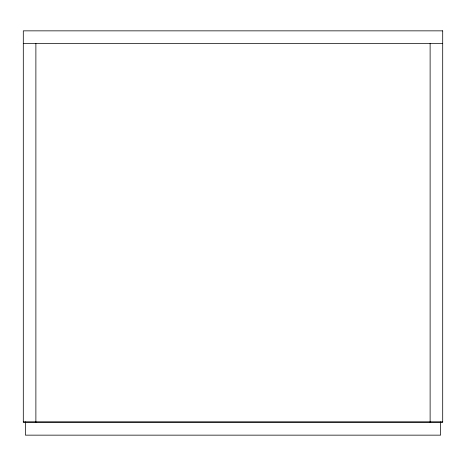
<?xml version="1.0" encoding="UTF-8"?>
<svg xmlns="http://www.w3.org/2000/svg" width="466" height="466" viewBox="0 0 466 466"><rect width="100%" height="100%" fill="white"/><g stroke="black" fill="none" stroke-linecap="round" stroke-linejoin="round"><path stroke-width="0.7" d="M23.3 43.431L442.7 43.431M23.3 421.87L442.7 421.87M440.603 421.87L440.603 435.151L25.397 435.151L25.397 421.87M430.118 43.431L430.118 422.289M35.882 43.431L35.882 422.289M442.7 30.849L23.3 30.849L23.3 422.289L442.7 422.289L442.7 30.849"/></g></svg>
